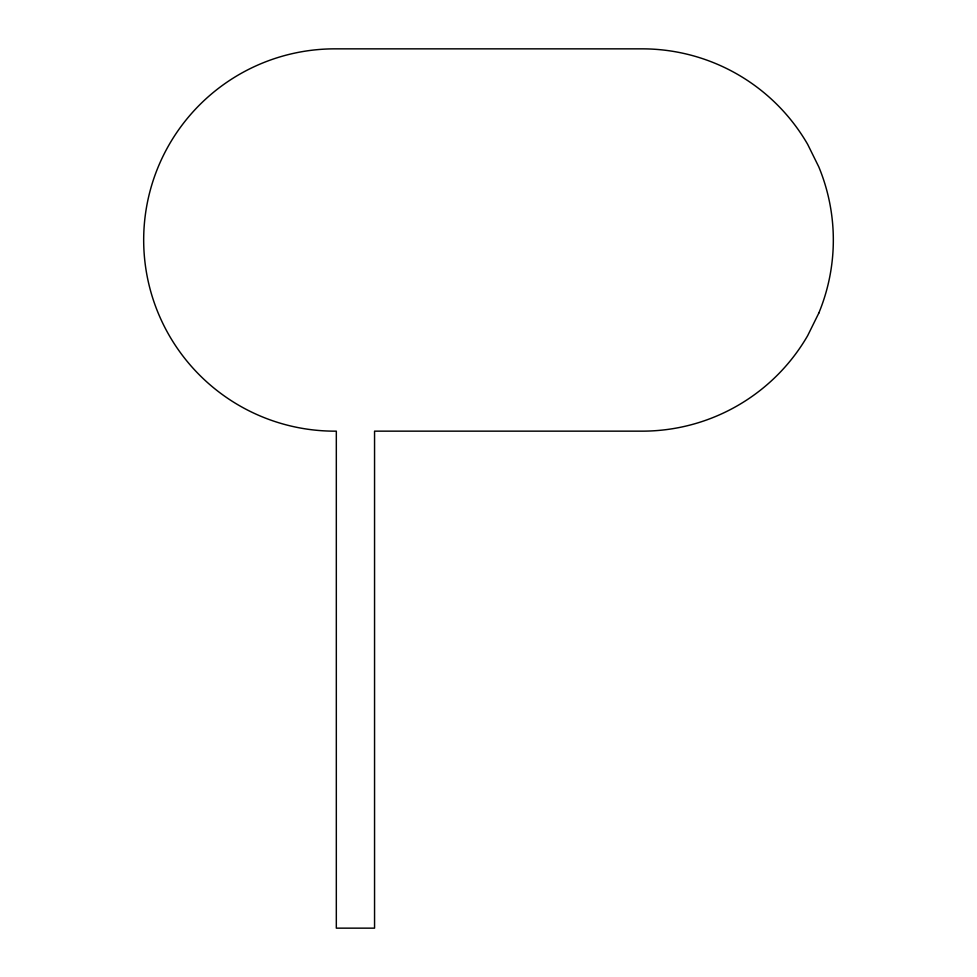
<?xml version="1.0" encoding="UTF-8"?>
<svg xmlns="http://www.w3.org/2000/svg" width="977" height="977" viewBox="0 0 977 977"><rect width="100%" height="100%" fill="white"/><g stroke="black" fill="none" stroke-linecap="round" stroke-linejoin="round"><path stroke-width="1.47" d="M818.775 313.153L807.71 335.575A191.15 191.15 0 0 1 642.17 431.15L374.557 431.15L374.557 928.15L336.32 928.15L336.32 431.15A191.15 191.15 0 0 1 143.68 240.745A191.15 191.15 0 0 1 334.83 48.85L642.17 48.85A191.15 191.15 0 0 1 807.71 144.425L818.775 166.847A191.15 191.15 0 0 1 818.775 313.153"/></g></svg>
